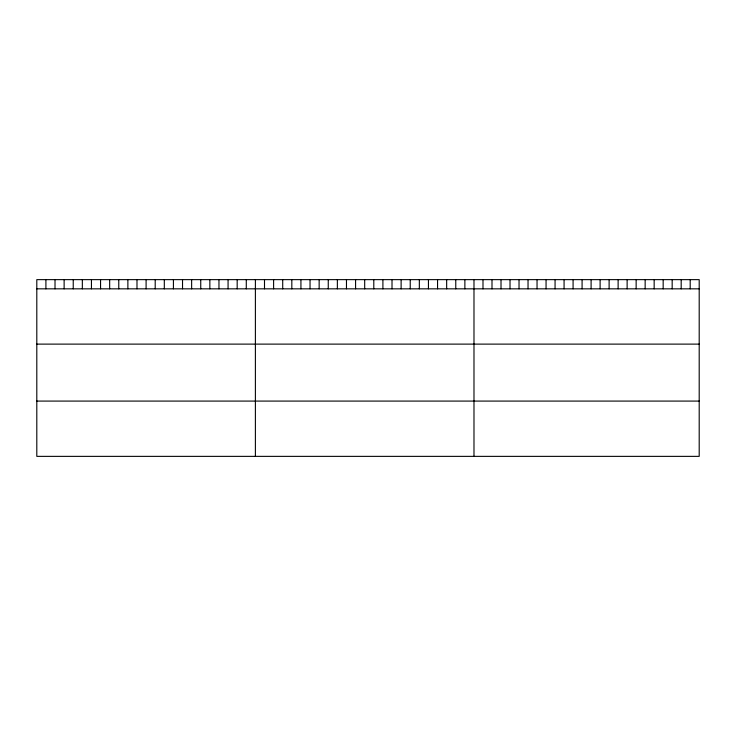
<?xml version="1.0" encoding="UTF-8"?>
<svg xmlns="http://www.w3.org/2000/svg" width="736" height="736" viewBox="0 0 736 736"><rect width="100%" height="100%" fill="white"/><g stroke="black" fill="none" stroke-linecap="round" stroke-linejoin="round"><path stroke-width="1.1" d="M699.2 288.834L699.2 456.366L36.8 456.366L36.8 279.634L699.2 279.634L699.2 288.834L36.8 288.834M36.8 344.117L699.2 344.117M36.8 401.083L699.2 401.083M690.193 279.634L690.193 288.834M681.186 279.634L681.186 288.834M672.17 279.634L672.17 288.834M663.164 279.634L663.164 288.834M654.157 279.634L654.157 288.834M645.15 279.634L645.15 288.834M636.143 279.634L636.143 288.834M627.127 279.634L627.127 288.834M618.12 279.634L618.12 288.834M609.114 279.634L609.114 288.834M600.107 279.634L600.107 288.834M591.1 279.634L591.1 288.834M582.084 279.634L582.084 288.834M573.077 279.634L573.077 288.834M564.07 279.634L564.07 288.834M555.064 279.634L555.064 288.834M546.057 279.634L546.057 288.834M537.041 279.634L537.041 288.834M528.034 279.634L528.034 288.834M519.027 279.634L519.027 288.834M510.02 279.634L510.02 288.834M501.014 279.634L501.014 288.834M491.998 279.634L491.998 288.834M482.991 279.634L482.991 288.834M473.984 279.634L473.984 456.366M464.876 279.634L464.876 288.834M455.768 279.634L455.768 288.834M446.66 279.634L446.66 288.834M437.552 279.634L437.552 288.834M428.444 279.634L428.444 288.834M419.336 279.634L419.336 288.834M410.228 279.634L410.228 288.834M401.12 279.634L401.12 288.834M392.012 279.634L392.012 288.834M382.904 279.634L382.904 288.834M373.796 279.634L373.796 288.834M364.688 279.634L364.688 288.834M355.58 279.634L355.58 288.834M346.472 279.634L346.472 288.834M337.364 279.634L337.364 288.834M328.256 279.634L328.256 288.834M319.148 279.634L319.148 288.834M310.04 279.634L310.04 288.834M300.932 279.634L300.932 288.834M291.824 279.634L291.824 288.834M282.716 279.634L282.716 288.834M273.608 279.634L273.608 288.834M264.5 279.634L264.5 288.834M255.392 279.634L255.392 456.366M246.284 279.634L246.284 288.834M237.176 279.634L237.176 288.834M228.068 279.634L228.068 288.834M218.96 279.634L218.96 288.834M209.852 279.634L209.852 288.834M200.744 279.634L200.744 288.834M191.636 279.634L191.636 288.834M182.528 279.634L182.528 288.834M173.42 279.634L173.42 288.834M164.312 279.634L164.312 288.834M155.204 279.634L155.204 288.834M146.096 279.634L146.096 288.834M136.988 279.634L136.988 288.834M127.88 279.634L127.88 288.834M118.772 279.634L118.772 288.834M109.664 279.634L109.664 288.834M100.556 279.634L100.556 288.834M91.448 279.634L91.448 288.834M82.34 279.634L82.34 288.834M73.232 279.634L73.232 288.834M64.124 279.634L64.124 288.834M55.016 279.634L55.016 288.834M45.908 279.634L45.908 288.834"/></g></svg>
